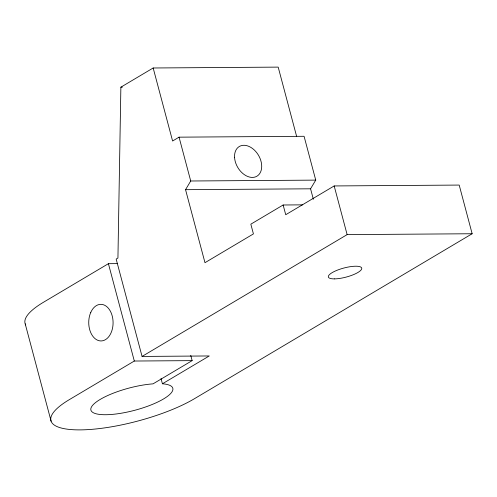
<?xml version="1.0" encoding="UTF-8"?>
<svg xmlns="http://www.w3.org/2000/svg" width="497" height="497" viewBox="0 0 497 497"><rect width="100%" height="100%" fill="white"/><g stroke="black" fill="none" stroke-linecap="round" stroke-linejoin="round"><path stroke-width="0.75" d="M296.628 136.402L278.19 67.114L153.169 67.99L120.87 87.18L117.932 258.024L116.168 259.08L142.067 356.43L209.268 355.958L162.42 383.783A42.382 11.468 -14.9 0 1 144.26 407.428A42.382 11.468 -14.9 0 1 91.081 407.801A42.382 11.468 -14.9 0 1 153.045 383.852L192.14 360.629L190.742 355.386M302.549 204.857L283.135 204.994L250.836 224.178L253.427 233.913L204.975 262.689L185.549 189.68L190.718 180.995L179.057 137.166L304.077 136.29L315.738 180.119L310.569 188.804L313.346 199.235M179.057 137.166L172.596 141.005L153.169 67.99M117.665 263.615L108.414 263.683L43.444 302.275A83.713 22.651 -14.9 0 0 25.72 324.945M192.14 360.629L134.314 361.033L69.344 399.625A83.713 22.651 -14.9 0 0 80.179 429.886A83.713 22.651 -14.9 0 0 194.37 398.749L472.15 233.745L459.197 185.07L334.177 185.946L285.725 214.729L283.135 204.994M142.067 356.43L347.13 234.621L472.15 233.745M120.87 87.18L122.38 87.168M190.718 180.995L315.738 180.119M185.549 189.68L310.569 188.804M334.177 185.946L347.13 234.621M161.028 378.54L162.42 383.783M108.414 263.683L134.314 361.033M25.21 323.851L51.11 421.201M90.796 312.346A18.314 12.183 89.6 0 0 100.09 340.899A18.314 12.183 89.6 0 0 111.844 314.669A18.314 12.183 89.6 0 0 90.796 312.346M334.382 278.885A17.265 4.672 -14.9 0 0 361.536 269.312A17.265 4.672 -14.9 0 0 339.202 269.467A17.265 4.672 -14.9 0 0 334.382 278.885M234.559 157.288A17.265 12.015 59.3 0 0 255.588 176.851A17.265 12.015 59.3 0 0 254.215 149.932A17.265 12.015 59.3 0 0 234.559 157.288"/></g></svg>
